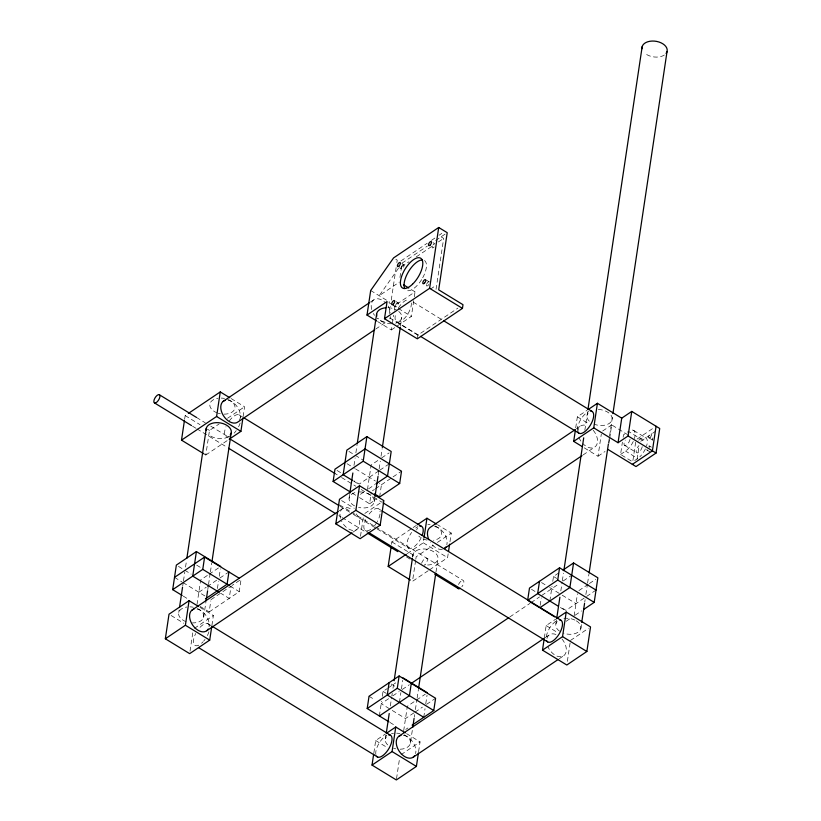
<?xml version="1.0" encoding="UTF-8"?>
<svg xmlns="http://www.w3.org/2000/svg" width="821" height="821" viewBox="0 0 821 821"><rect width="100%" height="100%" fill="white"/><g stroke="black" fill="none" stroke-linecap="round" stroke-linejoin="round"><path stroke-width="0.62" stroke-dasharray="4.11 3.08" d="M184.622 419.274L185.177 415.59L187.301 414.153M178.762 612.435L179.142 609.921M182.724 585.948L183.288 582.161M183.473 580.899L184.797 572.063M185.556 567.024L186.49 560.712M203.7 453.715L205.814 455.008L209.488 430.45L219.063 423.995M190.02 651.176L192.966 631.534M196.999 604.513L200.673 579.954L208.062 574.967M203.629 617.33L205.897 602.183M207.785 589.57L208.349 585.784M208.534 584.521L210.227 573.171M210.422 571.909L211.736 563.073M200.037 606.37L209.16 611.943L210.812 600.89M211.91 625.376L213.378 615.555L198.579 606.503M217.421 588.534L218.519 581.165M219.258 576.26L220.356 568.891M243.119 416.606L244.586 406.785L230.845 398.39M209.16 611.943L239.239 591.664L241.076 579.38L232.045 585.465M349.089 498.224L349.654 494.437M353.995 465.425L355.124 457.851M355.883 452.802L357.012 445.228M389.246 313.601L390.344 306.233M391.268 300.034L396.122 267.564M396.871 262.587L397.231 260.134L395.414 259.015M360.491 536.246L363.241 517.825M367.469 489.573L371.133 465.014L380.636 458.611M377.578 321.534L391.33 329.929L392.058 325.013M392.243 323.792L393.526 315.192M394.265 310.276L394.993 305.371L415.046 291.845L409.782 288.623M399.95 277.447L402.095 263.1L427.279 246.126M359.465 497.577L369.594 503.766L371.246 492.713M374.243 501.672L374.807 497.885M378.204 475.174L378.953 470.125M379.138 468.863L380.277 461.289M381.026 456.25L382.155 448.677M400.453 326.296L401.767 317.46M379.62 497.003L381.457 484.729L379.435 483.487M391.33 329.929L411.383 316.403L414.133 297.992M414.318 296.761L415.046 291.845M417.325 338.806L417.868 335.122L457.882 308.142M391.484 544.354L391.853 541.901L412.06 528.272M436.043 289.372L443.668 238.388L438.804 235.422L441.811 233.39M373.863 752.806L375.69 740.532L385.193 734.128M379.364 715.963L381.57 701.226M382.299 696.321L383.038 691.405L387.255 688.562M385.449 738.756L386.014 734.969M390.344 705.947L391.668 697.121M391.853 695.859L392.233 693.335M392.992 688.285L393.926 681.974M412.594 557.069L412.973 554.544M415.621 560.445L412.501 581.319L428.449 570.564M415.806 559.214L416.165 556.761L433.19 545.288M399.417 702.448L400.884 692.616M401.438 688.942L402.721 680.342M407.329 553.559L423.277 542.804L423.831 539.12M396.522 778.719L399.642 757.845M403.675 730.823L407.349 706.265L425.299 694.166M400.176 749.224A12.695 7.902 8.5 0 0 410.315 743.641L412.388 729.766M414.277 717.144L414.646 714.619M415.405 709.58L416.914 699.482M417.099 698.219L418.423 689.383M435.961 572.052L437.839 559.429M418.597 751.687L420.065 741.866L406.323 733.471M423.739 717.308L425.021 708.708M425.75 703.802L427.043 695.202M429.516 569.846L447.599 557.664L448.328 552.749M449.98 541.696L451.263 533.096L437.521 524.701M540.177 605.334L541.275 597.965M544.323 637.876L546.16 625.592L555.663 619.188M549.834 601.034L552.03 586.297M552.769 581.381L553.508 576.465L560.897 571.488M575.706 427.874L577.358 416.822L586.861 410.418M555.909 623.816L556.484 620.019M560.825 590.925L562.149 582.058M562.344 580.796L563.473 573.202M584.839 430.235L587.867 409.987M567.362 661.326L570.113 642.905M574.146 615.894L577.45 593.788M584.265 447.845L598.006 456.24L601.311 434.135M580.786 628.701L581.535 623.642M584.757 602.132L585.127 599.607M585.886 594.537L587.395 584.419M587.59 583.156L588.914 574.3M608.577 442.714L612.743 414.872M608.956 443.34L609.5 439.656M609.685 438.435L611.707 424.919L627.562 434.617M635.649 442.242L632.714 461.884L620.563 454.454L622.39 442.18M623.129 437.265L623.498 434.812L628.506 431.425L644.311 441.093M637.096 459.206L639.118 445.7M398.524 268.2L379.189 295.714L399.242 282.188M400.894 260.975L427.218 243.232M431.425 240.389L435.643 237.546M435.674 240.461L445.126 234.098M401.551 266.784L408.92 261.817M416.288 256.85L434.186 244.781M438.404 241.938L443.668 238.388M370.404 302.077L373.586 299.932M227.571 418.258L244.586 406.785M430.809 288.889L433.816 286.857M375.71 329.077L386.301 321.935M205.814 455.008L228.146 439.953M209.109 574.259L218.612 567.855M381.693 457.902L389.082 452.915M198.836 592.239L206.225 587.251M207.282 586.543L216.775 580.139M219.895 578.035L228.915 571.95M378.799 470.895L359.27 484.062L353.984 480.829M379.856 470.176L389.359 463.773M360.45 494.314L365.458 490.927M368.526 488.864L374.858 484.595M339.206 510.847L342.388 508.702M210.987 599.669L231.05 586.143L229.213 598.427L221.106 593.47M372.436 490.814L374.438 489.46M375.443 488.782L392.017 477.606M393.074 476.898L401.51 471.203M369.594 503.766L376.613 499.035M194.382 628.363L213.378 615.555M364.852 513.423L383.848 500.615M352.989 532.131L357.217 529.278M413.127 527.564L416.319 525.409M576.383 428.849L580.621 425.986M437.439 542.424L451.263 533.096M602.676 431.004L611.707 424.919M583.105 454.937L594.753 447.076M598.006 456.24L605.026 451.509M637.075 439.071L653.968 427.679M638.666 440.21L640.667 438.855A12.695 5.583 -58.6 0 1 646.568 445.998M620.563 454.454L625.571 451.078A12.695 5.583 -58.6 0 0 633.258 441.482M640.729 441.298L655.497 431.333M634.725 460.54L637.732 458.508L625.571 451.078M388.312 687.844L395.701 682.867M388.59 698.702L381.201 703.689L390.714 709.498M392.807 695.859L399.139 691.59M402.259 689.486L409.279 684.755M509.841 616.951L529.986 603.373M531.043 602.655L539.52 596.939M541.644 595.512L559.06 583.772M563.278 580.919L571.724 575.223M578.877 590.617L588.37 584.213M589.427 583.505L595.759 579.236M413.958 712.854L405.512 718.549L391.771 710.144M415.016 712.146L422.405 707.158M426.571 704.346L435.602 698.261M596.036 590.083L565.956 610.372L560.671 607.14M405.79 729.407L407.904 727.981M566.131 621.302L571.139 617.915M575.203 615.175L581.535 610.906M545.175 637.619L549.413 634.756M401.069 754.673L420.065 741.866M570.482 640.452L588.421 628.352M559.317 658.699L563.555 655.846M433.078 242.688L434.894 243.806M402.003 263.654L403.829 264.773M426.468 280.197L429.209 281.87M399.458 267.677L401.284 268.795M648.888 437.798L652.531 440.025M633.75 430.481L645.911 437.911M649.565 446.039L651.392 447.158M413.096 302.066L442.581 320.087M647.051 450.082L649.791 451.755M396.297 301.718L398.123 302.836M624.524 445.29L636.686 452.72M370.682 290.511L389.729 302.149M577.358 416.822L588.996 423.934M388.887 302.662L390.714 303.78M391.802 304.437L397.241 307.762M398.329 308.429L411.383 316.403M393.782 305.761L395.609 306.869M396.553 321.709L419.49 335.727M389.77 317.943L417.868 335.122M348.935 451.447L354.22 454.68M355.277 455.327L362.677 459.842M553.508 576.465L556.679 578.405M347.098 463.732L354.498 468.247M355.555 468.894L375.382 481.014M541.532 582.561L545.585 585.034M549.639 587.508L561.184 594.568M562.241 595.215L575.983 603.609M337.072 470.484L341.3 473.07M531.505 589.314L536.575 592.413M353.728 481.178L359.013 484.411M560.404 607.489L565.69 610.721M238.942 414.8L242.216 416.801M335.04 473.532L337.226 474.866M341.587 477.535L355.791 486.206M361.25 489.542L381.991 502.226M378.614 508.835L380.8 510.169M352.158 493.103L356.386 495.689M423.277 542.804L447.599 557.664M341.598 500.574L354.282 508.322M546.16 625.592L557.787 632.693M196.527 417.458L205.26 422.805M210.72 426.14L229.275 437.48M339.545 504.864L350.454 511.534M351.552 512.201L374.479 526.22M375.566 526.887L463.352 580.529A4.762 2.094 -58.6 0 1 461.864 586.748M340.068 506.259L352.086 513.607M353.174 514.274L376.11 528.283M377.198 528.95L408.868 548.305A12.695 5.583 -58.6 0 0 421.789 536.4M185.177 415.59L199.975 424.631M207.374 429.157L209.488 430.45M391.853 541.901L416.165 556.761M365.355 530.479L367.541 531.813M192.586 426.212L195.86 428.213M196.948 428.88L227.52 447.558M338.878 515.609L341.054 516.953M342.152 517.62L366.166 532.295M406.559 556.977L410.931 559.645M196.691 565.146L200.919 567.732M391.124 683.975L395.178 686.448M230.116 586.091L239.239 591.664M178.465 566.387L183.75 569.62M184.807 570.256L191.16 574.136M383.038 691.405L386.209 693.345M174.514 577.368L181.923 581.894M182.98 582.541L204.911 595.954M369.04 696.259L375.125 699.974M183.257 596.118L188.543 599.34M389.934 722.429L395.219 725.661M207.744 623.57L211.018 625.571M171.127 615.504L183.812 623.262M375.69 740.532L387.327 747.633M576.373 620.85A12.695 7.902 8.5 0 1 579.041 631.452A12.695 7.902 8.5 0 1 563.114 633.022M559.512 631.133A12.695 7.902 8.5 0 1 558.619 620.317M563.935 618.408A12.695 7.902 8.5 0 1 575.49 620.358M546.304 636.686A12.695 5.583 -58.6 0 1 557.726 620.266M561.995 638.984A12.695 8.22 56 0 1 563.247 656.03A12.695 8.22 56 0 1 548.048 646.969M546.94 638.451A12.695 8.22 56 0 1 556.32 634.633M356.263 513.884A12.695 8.22 56 0 1 356.314 529.853A12.695 8.22 56 0 1 341.649 521.253M340.499 518.256A12.695 8.22 56 0 1 351.686 509.431M369.122 514.018A12.695 5.583 -58.6 0 1 380.102 511.75M380.031 514.079A12.695 5.583 -58.6 0 1 377.291 521.643M376.736 522.597A12.695 5.583 -58.6 0 1 372.785 527.616M370.661 529.391A12.695 5.583 -58.6 0 1 365.684 519.621M359.3 491.923A12.695 7.902 8.5 0 1 374.263 501.323A12.695 7.902 8.5 0 1 358.572 507.378M354.58 505.88A12.695 7.902 8.5 0 1 356.17 492.282M197.409 608.525A12.695 7.902 8.5 0 1 203.526 617.659A12.695 7.902 8.5 0 1 192.401 622.913M185.967 621.651A12.695 7.902 8.5 0 1 178.598 613.461A12.695 7.902 8.5 0 1 186.788 607.027M189.99 606.852A12.695 7.902 8.5 0 1 193.284 607.232M200.067 627.306A12.695 5.583 -58.6 0 1 209.54 626.064M208.934 631.79A12.695 5.583 -58.6 0 1 206.789 636.644M205.004 639.426A12.695 5.583 -58.6 0 1 203.67 641.109M202.972 641.878A12.695 5.583 -58.6 0 1 201.556 643.254M198.764 645.162A12.695 5.583 -58.6 0 1 195.726 633.514M197.019 609.049A12.695 8.22 56 0 1 209.047 626.762M375.864 754.571A12.695 5.583 -58.6 0 1 386.64 735.472M404.086 734.836A12.695 7.902 8.5 0 1 410.315 743.641M395.794 748.855A12.695 7.902 8.5 0 1 393.67 748.311M387.615 744.883A12.695 7.902 8.5 0 1 386.404 736.858M391.484 733.758A12.695 7.902 8.5 0 1 393.464 733.348M396.676 733.174A12.695 7.902 8.5 0 1 399.96 733.543M403.368 735.308A12.695 8.22 56 0 1 415.611 753.575M398.739 311.405A12.695 7.902 8.5 0 1 395.65 323.156M391.566 323.772A12.695 7.902 8.5 0 1 377.845 318.168M387.912 307.711A12.695 7.902 8.5 0 1 396.276 309.804M228.454 436.618A12.695 7.902 8.5 0 1 208.462 434.36M412.86 556.607A12.695 7.902 8.5 0 1 424.939 549.003A12.695 7.902 8.5 0 1 438.014 558.301A12.695 7.902 8.5 0 1 424.416 564.827M411.3 302.98A12.695 5.583 -58.6 0 1 401.859 320.621A12.695 5.583 -58.6 0 1 395.763 313.755M398.442 307.947A12.695 5.583 -58.6 0 1 408.365 299.675M229.233 420.999A12.695 5.583 -58.6 0 1 240.748 417.304M240.132 423.02A12.695 5.583 -58.6 0 1 237.998 427.874M236.202 430.656A12.695 5.583 -58.6 0 1 234.18 433.108M229.972 436.403A12.695 5.583 -58.6 0 1 226.021 426.704M408.868 548.305A12.695 5.583 -58.6 0 1 411.608 532.449M415.754 528.036A12.695 5.583 -58.6 0 1 417.838 526.713M593.193 430.214A12.695 8.22 56 0 1 596.067 445.844A12.695 8.22 56 0 1 582.91 443.658M580.847 441.082A12.695 8.22 56 0 1 578.23 435.202M577.851 432.298A12.695 8.22 56 0 1 587.528 425.863M442.334 549.311A12.695 8.22 56 0 1 430.43 542.496M434.576 526.548A12.695 8.22 56 0 1 446.819 544.805M577.44 430.245A12.695 5.583 -58.6 0 1 588.924 411.495M227.633 399.355A12.695 7.902 8.5 0 1 234.837 408.56A12.695 7.902 8.5 0 1 223.599 414.143M220.315 413.774A12.695 7.902 8.5 0 1 218.181 413.23M217.165 412.881A12.695 7.902 8.5 0 1 209.796 404.691A12.695 7.902 8.5 0 1 217.986 398.267M221.198 398.093A12.695 7.902 8.5 0 1 224.482 398.462M435.284 526.066A12.695 7.902 8.5 0 1 441.647 534.194A12.695 7.902 8.5 0 1 433.488 540.28M426.992 540.085A12.695 7.902 8.5 0 1 418.813 536.113M416.647 529.986A12.695 7.902 8.5 0 1 417.612 528.088M427.874 524.403A12.695 7.902 8.5 0 1 430.071 524.588M384.197 321.678A12.695 8.22 56 0 1 377.465 318.527M374.54 315.315A12.695 8.22 56 0 1 373.35 313.458M371.697 309.496A12.695 8.22 56 0 1 374.489 299.357A12.695 8.22 56 0 1 385.316 302.631M388.087 306.028A12.695 8.22 56 0 1 390.724 312.924M390.663 316.578A12.695 8.22 56 0 1 389.842 318.835M228.217 400.279A12.695 8.22 56 0 1 238.234 408.396A12.695 8.22 56 0 1 239.424 420.249M421.594 563.288A4.762 2.094 -58.6 0 1 426.879 558.239A4.762 2.094 -58.6 0 1 424.611 565.32M598.345 409.463A12.695 7.902 8.5 0 1 611.984 419.931A12.695 7.902 8.5 0 1 594.312 424.252M589.283 421.183A12.695 7.902 8.5 0 1 588.072 413.148M458.508 584.49A4.762 2.094 -58.6 0 1 463.352 580.529M424.478 260.524A17.457 7.676 -58.6 0 1 422.21 278.658M421.625 279.633A17.457 7.676 -58.6 0 1 406.026 290.152M402.454 265.245A2.381 1.047 -58.6 0 1 403.973 266.137A2.381 1.047 -58.6 0 1 401.448 268.867A2.381 1.047 -58.6 0 1 402.064 265.665M434.155 246.916A2.381 1.047 -58.6 0 1 432.277 247.747A2.381 1.047 -58.6 0 1 432.77 245.243M433.129 244.74A2.381 1.047 -58.6 0 1 433.909 243.981M428.819 284.477A2.381 1.047 -58.6 0 1 426.961 285.995A2.381 1.047 -58.6 0 1 426.571 284.394M426.787 283.85A2.381 1.047 -58.6 0 1 428.942 281.788M395.999 304.263A2.381 1.047 -58.6 0 1 398.37 303.267A2.381 1.047 -58.6 0 1 396.461 306.777A2.381 1.047 -58.6 0 1 395.701 304.807M645.409 448.913A12.695 5.583 -58.6 0 1 639.857 456.774M632.324 430.04A12.695 5.583 -58.6 0 1 634.407 438.568M630.046 439.225A4.762 2.094 -58.6 0 1 625.386 445.434A4.762 2.094 -58.6 0 1 625.304 440.087M642.207 446.655A4.762 2.094 -58.6 0 1 638.912 452.176A4.762 2.094 -58.6 0 1 636.142 451.324A4.762 2.094 -58.6 0 1 638.954 445.649M648.58 446.224A2.381 1.047 -58.6 0 1 649.688 447.558M647.656 450.103A2.381 1.047 -58.6 0 1 646.784 449.518M652.798 440.118A2.381 1.047 -58.6 0 1 652.623 437.973M664.333 55.017A12.695 7.902 8.5 0 1 644.341 52.76M650.263 437.295A2.381 1.047 -58.6 0 0 651.402 433.765A2.381 1.047 -58.6 0 0 648.764 436.279A2.381 1.047 -58.6 0 0 650.263 437.295"/><path stroke-width="1.23" d="M203.7 453.715L181.503 440.148L184.438 420.496M211.736 626.608L209.714 640.113L189.661 653.639L165.339 638.779L169.013 614.211L189.066 600.695L198.579 606.503M182.2 595.471L172.687 589.652L176.351 565.094L196.404 551.568L220.726 566.428M179.522 607.396L182.539 587.21M186.87 558.188L206.297 428.234M165.339 638.779L185.392 625.253L189.066 600.695M196.404 551.568L192.74 576.126L219.084 592.228M181.503 440.148L216.6 416.483L220.264 391.925L229.788 397.744M172.687 589.652L202.766 569.374L204.603 557.09L239.044 578.138M206.081 600.921L207.59 590.833M211.931 561.81L231.163 433.119M229.213 439.235L240.912 431.343L242.934 417.838M228.915 571.95L227.078 584.234L205.445 598.817M350.033 491.81L333.121 481.475L334.958 469.202L365.037 448.913L401.51 471.203L399.683 483.487L379.62 497.003L374.561 493.914M335.81 523.839L339.484 499.281L359.536 485.755L383.848 500.615L380.185 525.173L360.121 538.699L335.81 523.839L355.862 510.313L359.536 485.755M367.008 315.069L370.682 290.511L393.587 257.907L438.712 227.479L447.219 232.682L438.681 289.834L462.993 304.694L462.449 308.378L417.325 338.806L384.495 318.743L387.06 301.543L367.008 315.069L376.521 320.888M349.849 493.175L352.866 472.988M357.197 443.976L376.623 314.022M333.121 481.475L363.21 461.197L366.874 436.628L391.196 451.488L387.522 476.057L375.915 483.887M374.992 496.623L378.009 476.437M382.35 447.414L400.258 327.558M384.495 318.743L429.619 288.315L438.712 227.479M410.387 580.026L388.179 566.459L391.124 546.817M388.877 721.782L367.203 708.533L369.04 696.259L399.129 675.97L435.602 698.261L433.765 710.545L412.121 725.138M418.412 752.919L416.391 766.424L396.338 779.95L372.026 765.09L373.678 754.037M389.092 682.733L387.266 695.018L423.739 717.308M386.383 732.445L389.216 713.521M394.121 680.712L412.409 558.331M367.203 708.533L397.292 688.255L399.129 675.97M372.026 765.09L392.079 751.564L395.753 727.006L405.266 732.825M424.016 537.888L426.951 518.236L436.464 524.055M412.768 727.242L414.082 718.406M418.607 688.131L435.766 573.315M448.512 551.517L449.61 544.149M539.51 581.319L537.673 593.604L558.29 606.196M556.72 618.47L566.213 612.066L590.535 626.926L586.861 651.494L566.808 665.01L542.496 650.15L544.138 639.097M582.151 446.552L573.694 441.38L575.347 430.327M559.563 567.793L529.483 588.082L527.646 600.356L557.726 580.078L559.563 567.793L596.036 590.083M556.669 618.757L559.881 597.247M563.853 570.677L583.71 437.819M588.062 408.714L642.176 46.633M542.496 650.15L562.549 636.634L566.213 612.066M583.649 609.49L594.199 602.368L597.873 577.81L573.561 562.949L569.887 587.508L539.808 607.786L528.662 600.982M573.694 441.38L593.747 427.864L597.421 403.296L621.733 418.166L631.76 411.403L659.725 428.49L656.051 453.048L635.998 466.574L608.033 449.487M581.73 622.38L584.562 603.394M589.098 573.027L608.392 443.976M612.928 413.61L667.042 51.518M593.747 427.864L618.059 442.724L621.733 418.166M618.059 442.724L628.086 435.961L631.76 411.403M656.071 426.263L652.408 450.821L632.355 464.347M188.358 413.435L220.264 391.925M223.168 401.346L369.347 302.785M374.653 329.796L238.008 421.922A12.695 8.22 56 0 1 223.22 415.344A12.695 8.22 56 0 1 225.098 400.381M366.874 436.628L346.821 450.154L343.147 474.712L352.661 480.531M174.514 577.368L204.603 557.09M191.97 610.116L338.149 511.555M206.81 630.692L351.922 532.85M417.376 524.691L426.951 518.236M587.918 409.71L597.421 403.296M575.316 429.557L430.204 527.41A12.695 8.22 56 0 0 428.839 539.613M388.179 566.459L406.262 554.278M582.038 455.645L444.346 548.49A12.695 8.22 56 0 0 445.875 546.95M563.001 570.061L573.561 562.949M508.784 617.659L411.28 683.4L409.443 695.685L379.364 715.963M386.25 733.41L395.753 727.006M399.006 736.17L544.118 638.328M413.137 757.26L558.259 659.417M429.619 288.315L462.449 308.378M403.46 284.764L408.725 287.986M443.668 320.754L592.187 411.516M628.086 435.961L656.051 453.048M420.578 336.394L578.928 433.17M363.21 461.197L399.683 483.487M557.726 580.078L594.199 602.368M244.401 418.135L335.04 473.532M383.089 502.893L421.306 526.251M381.898 510.836L560.989 620.286M540.865 608.433L554.606 616.838M216.6 416.483L240.912 431.343M355.862 510.313L380.185 525.173M562.549 636.634L586.861 651.494M159.407 394.778A4.762 2.094 -58.6 0 1 157.139 401.849A4.762 2.094 -58.6 0 1 154.132 399.827A4.762 2.094 -58.6 0 1 159.407 394.778L196.527 417.458M229.777 438.855L338.981 505.592M368.629 532.48L547.72 641.93M154.379 402.854L191.488 425.545M228.607 448.225L335.604 513.607M367.264 532.962L397.826 551.64M434.72 574.187L458.313 588.616M403.09 677.889L427.402 692.75M202.766 569.374L229.11 585.465M397.292 688.255L433.765 710.545M212.105 626.238L390.108 735.021M185.392 625.253L209.714 640.113M392.079 751.564L416.391 766.424M198.579 647.625L377.67 757.075M559.532 619.896A12.695 5.583 -58.6 0 1 559.101 634.048A12.695 5.583 -58.6 0 1 546.724 640.801M208.226 629.019A12.695 8.22 56 0 1 192.935 625.499A12.695 8.22 56 0 1 193.9 609.141M388.528 734.867A12.695 5.583 -58.6 0 1 389.164 748.095A12.695 5.583 -58.6 0 1 376.511 756.172M414.667 755.72A12.695 8.22 56 0 1 399.232 751.266A12.695 8.22 56 0 1 401.017 735.359M376.808 316.106A12.695 7.902 8.5 0 1 385.767 307.772M206.174 430.296A12.695 7.902 8.5 0 1 220.808 423.02A12.695 7.902 8.5 0 1 230.198 435.017M590.73 411.126A12.695 5.583 -58.6 0 1 590.299 425.278A12.695 5.583 -58.6 0 1 577.922 432.041M419.736 526.097A12.695 5.583 -58.6 0 1 422.168 535.436M460.283 588.257A4.762 2.094 -58.6 0 1 457.79 587.487M404.691 288.53A17.457 7.676 -58.6 0 1 408.879 271.043A17.457 7.676 -58.6 0 1 422.517 259.918M642.053 48.696A12.695 7.902 8.5 0 1 656.687 41.419A12.695 7.902 8.5 0 1 666.077 53.416M412.511 284.23A17.457 7.676 -58.6 0 0 420.834 258.297A17.457 7.676 -58.6 0 0 401.469 276.8A17.457 7.676 -58.6 0 0 412.511 284.23M399.006 266.096A2.381 1.047 -58.6 0 0 400.176 262.546A2.381 1.047 -58.6 0 0 397.538 265.029A2.381 1.047 -58.6 0 0 399.006 266.096M430.112 245.11A2.381 1.047 -58.6 0 0 431.251 241.579A2.381 1.047 -58.6 0 0 428.613 244.094A2.381 1.047 -58.6 0 0 430.112 245.11M424.426 283.183A2.381 1.047 -58.6 0 0 425.555 279.643A2.381 1.047 -58.6 0 0 422.918 282.167A2.381 1.047 -58.6 0 0 424.426 283.183M393.341 304.139A2.381 1.047 -58.6 0 0 394.47 300.599A2.381 1.047 -58.6 0 0 391.833 303.123A2.381 1.047 -58.6 0 0 393.341 304.139"/></g></svg>
